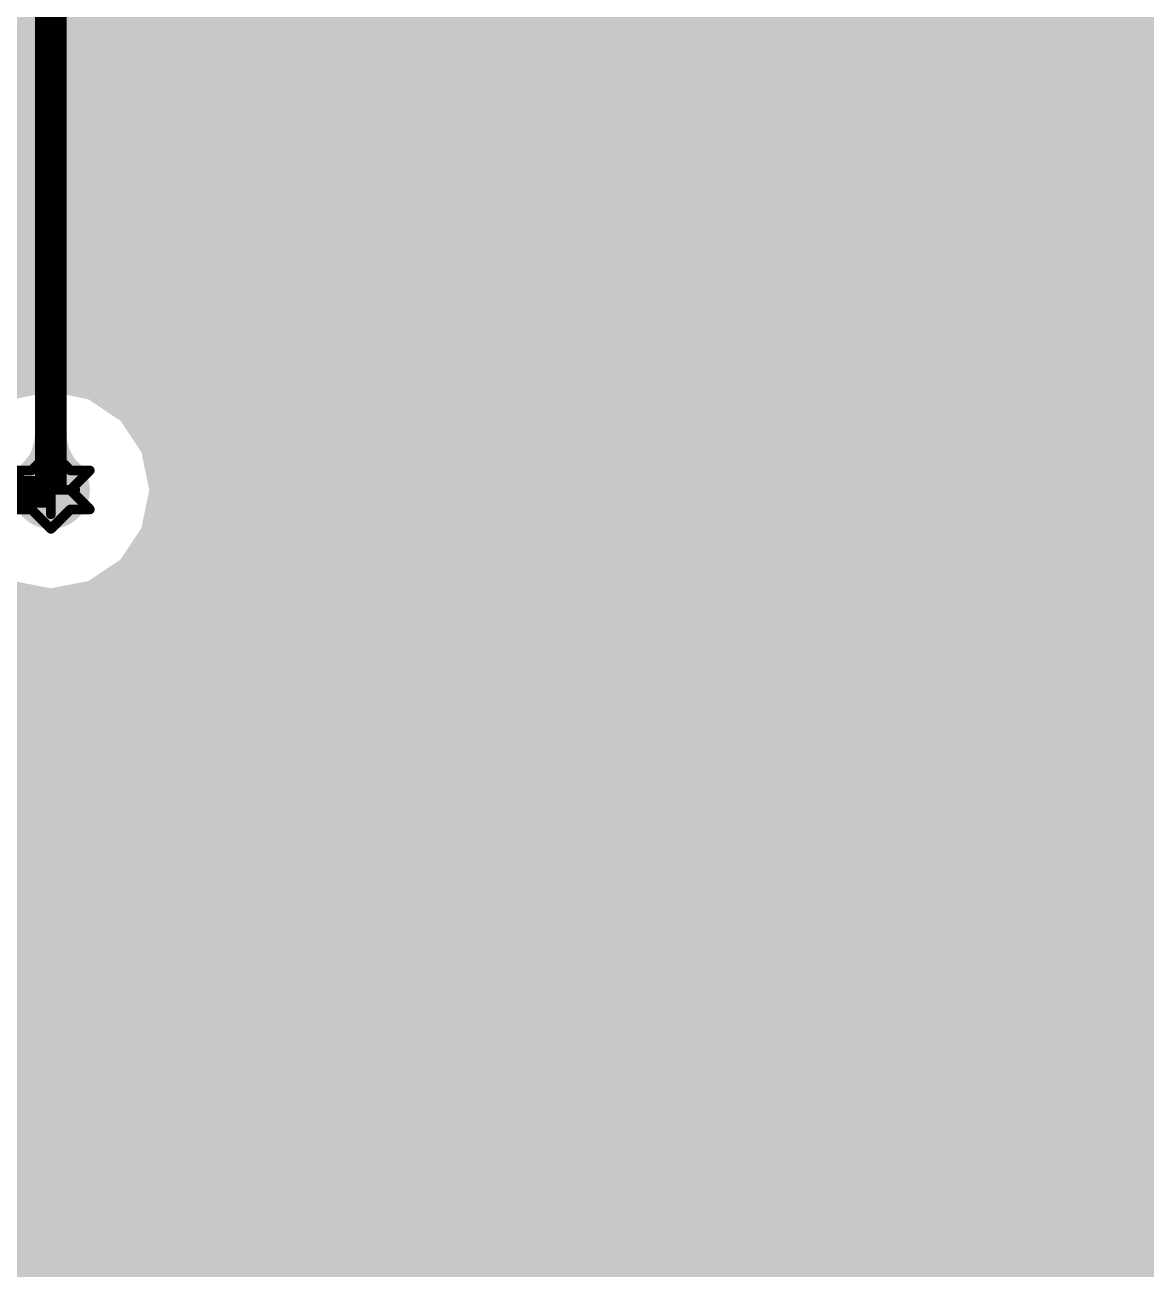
# Model space of a CAD drawing. Header units: millimetres. Extents: x -0.19 to 3.91, y -0.06 to 2.26.
# Drawn here: x 1.9074 to 2.1378, y 0.6715 to 0.9271 of the extents above; entities that cross this region are included whole.
import ezdxf

# ---------------------------------------------------------------- set-up
doc = ezdxf.new("R2010")
doc.units = ezdxf.units.MM
doc.layers.get('0').update_dxf_attribs({"linetype": 'CONTINUOUS', "lineweight": 0})
for name, color, linetype, lineweight in [('PCB_KUR_GBL', 10, 'CONTINUOUS', 0), ('PCB_KUR_GD1', 40, 'CONTINUOUS', 0), ('PCB_KUR_GG1', 56, 'CONTINUOUS', 0), ('PCB_KUR_GTL', 30, 'CONTINUOUS', 0), ('PCB_KUR_GTO', 163, 'CONTINUOUS', 0), ('PCB_KUR_TXT', 254, 'CONTINUOUS', 0)]:
    doc.layers.add(name, color=color, linetype=linetype, lineweight=lineweight)

# ---------------------------------------------------------------- blocks, each defined once
blk = doc.blocks.new('ROUND_16')
h = blk.add_hatch(color=256)
edge = h.paths.add_edge_path(flags=0)
edge.add_arc((0, 0), 0.008, 0, 360)
blk = doc.blocks.new('ROUND_7')
h = blk.add_hatch(color=256)
edge = h.paths.add_edge_path(flags=0)
edge.add_arc((0, 0), 0.00325, 0, 360)
blk = doc.blocks.new('ROUND_25')
h = blk.add_hatch(color=256)
edge = h.paths.add_edge_path(flags=0)
edge.add_arc((0, 0), 0.001, 0, 360)
blk = doc.blocks.new('ROUND_8')
h = blk.add_hatch(color=256)
edge = h.paths.add_edge_path(flags=0)
edge.add_arc((0, 0), 0.005, 0, 360)

msp = doc.modelspace()

# ---------------------------------------------------------------- linework, layer by layer
at = {"layer": 'PCB_KUR_GBL', "lineweight": 211, "const_width": 0.0065}
msp.add_lwpolyline([(1.9128, 0.8316), (1.9128, 1.1602)], dxfattribs=at)
at = {"layer": 'PCB_KUR_GBL'}
for points in [[(1.9233, 0.8483), (1.9233, 1.1602), (2.2638, 0.8483), (2.2638, 1.1602)], [(1.9271, 0.8458), (1.9233, 0.8483), (2.2638, 0.8458), (2.2638, 0.8483)], [(1.9095, 0.8429), (1.9095, 0.8437), (1.916, 0.8429), (1.916, 0.8437)], [(1.9314, 0.8393), (1.9271, 0.8458), (2.2638, 0.8393), (2.2638, 0.8458)], [(1.9091, 0.8407), (1.9093, 0.8414), (1.9164, 0.8407), (1.9162, 0.8414)], [(1.9093, 0.8414), (1.9094, 0.8421), (1.9162, 0.8414), (1.9161, 0.8421)], [(1.9094, 0.8421), (1.9095, 0.8429), (1.9161, 0.8421), (1.916, 0.8429)], [(1.9076, 0.8378), (1.908, 0.8383), (1.9179, 0.8378), (1.9175, 0.8383)], [(1.908, 0.8383), (1.9084, 0.8388), (1.9175, 0.8383), (1.9172, 0.8388)], [(1.9084, 0.8388), (1.9087, 0.8394), (1.9172, 0.8388), (1.9169, 0.8394)], [(1.9087, 0.8394), (1.9089, 0.84), (1.9169, 0.8394), (1.9166, 0.84)], [(1.9089, 0.84), (1.9091, 0.8407), (1.9166, 0.84), (1.9164, 0.8407)], [(1.933, 0.8316), (1.9314, 0.8393), (2.2638, 0.8316), (2.2638, 0.8393)], [(1.9072, 0.8373), (1.9076, 0.8378), (1.9184, 0.8373), (1.9179, 0.8378)], [(1.9072, 0.8373), (1.9072, 0.8373), (1.9072, 0.8373), (1.9184, 0.8373)], [(1.9314, 0.8238), (1.933, 0.8316), (2.2638, 0.8238), (2.2638, 0.8316)], [(1.9271, 0.8173), (1.9314, 0.8238), (2.2638, 0.8173), (2.2638, 0.8238)], [(1.9205, 0.8129), (1.9271, 0.8173), (2.2638, 0.8129), (2.2638, 0.8173)], [(1.1195, 0.8114), (1.1195, 0.8129), (1.9128, 0.8114), (1.905, 0.8129)], [(1.9128, 0.8114), (1.9205, 0.8129), (2.2638, 0.8114), (2.2638, 0.8129)], [(1.1195, 0.8107), (1.1195, 0.8114), (2.2638, 0.8107), (2.2638, 0.8114)], [(1.543, 0.8096), (1.5376, 0.8107), (2.2638, 0.8096), (2.2638, 0.8107)], [(1.5476, 0.8065), (1.543, 0.8096), (2.2638, 0.8065), (2.2638, 0.8096)], [(1.5507, 0.8019), (1.5476, 0.8065), (2.2638, 0.8019), (2.2638, 0.8065)], [(1.5518, 0.7964), (1.5507, 0.8019), (2.2638, 0.7964), (2.2638, 0.8019)], [(1.5518, 0.7893), (1.5518, 0.7964), (2.2638, 0.7893), (2.2638, 0.7964)], [(1.5993, 0.7878), (1.5916, 0.7893), (2.2638, 0.7878), (2.2638, 0.7893)], [(1.6059, 0.7834), (1.5993, 0.7878), (2.2638, 0.7834), (2.2638, 0.7878)], [(1.6103, 0.7769), (1.6059, 0.7834), (2.2638, 0.7769), (2.2638, 0.7834)], [(1.6118, 0.7691), (1.6103, 0.7769), (2.2638, 0.7691), (2.2638, 0.7769)], [(1.6103, 0.7614), (1.6118, 0.7691), (2.2638, 0.7614), (2.2638, 0.7691)], [(1.6059, 0.7549), (1.6103, 0.7614), (2.2638, 0.7549), (2.2638, 0.7614)], [(1.5993, 0.7505), (1.6059, 0.7549), (2.2638, 0.7505), (2.2638, 0.7549)], [(1.5518, 0.7457), (1.5518, 0.7489), (2.2638, 0.7457), (2.2638, 0.7489)], [(1.5916, 0.7489), (1.5993, 0.7505), (2.2638, 0.7489), (2.2638, 0.7505)], [(1.5507, 0.7402), (1.5518, 0.7457), (2.2638, 0.7402), (2.2638, 0.7457)], [(1.5476, 0.7356), (1.5507, 0.7402), (2.2638, 0.7356), (2.2638, 0.7402)], [(1.543, 0.7325), (1.5476, 0.7356), (2.2638, 0.7325), (2.2638, 0.7356)], [(1.2385, 0.6867), (1.2385, 0.7314), (2.2638, 0.6867), (2.2638, 0.7314)], [(1.5376, 0.7314), (1.543, 0.7325), (2.2638, 0.7314), (2.2638, 0.7325)], [(1.2375, 0.6812), (1.2385, 0.6867), (2.2638, 0.6812), (2.2638, 0.6867)], [(1.2344, 0.6766), (1.2375, 0.6812), (2.2638, 0.6766), (2.2638, 0.6812)], [(1.2297, 0.6735), (1.2344, 0.6766), (2.2638, 0.6735), (2.2638, 0.6766)], [(1.13506, 0.6621), (1.12472, 0.6724), (2.2638, 0.6621), (2.2638, 0.6724)], [(1.2243, 0.6724), (1.2297, 0.6735), (2.2638, 0.6724), (2.2638, 0.6735)]]:
    msp.add_solid(points, dxfattribs=at)
at = {"layer": 'PCB_KUR_GD1', "lineweight": 211, "const_width": 0.002}
for points in [[(1.9128, 0.8396), (1.9088, 0.8356)], [(1.9168, 0.8356), (1.9128, 0.8396)], [(1.9088, 0.8356), (1.9048, 0.8356)], [(1.9048, 0.8356), (1.9088, 0.8316)], [(1.9168, 0.8316), (1.9208, 0.8356)], [(1.9208, 0.8356), (1.9168, 0.8356)], [(1.9088, 0.8316), (1.9048, 0.8276)], [(1.9208, 0.8276), (1.9168, 0.8316)], [(1.9048, 0.8276), (1.9088, 0.8276)], [(1.9088, 0.8276), (1.9128, 0.8236)], [(1.9128, 0.8236), (1.9168, 0.8276)], [(1.9168, 0.8276), (1.9208, 0.8276)]]:
    msp.add_lwpolyline(points, dxfattribs=at)
at = {"layer": 'PCB_KUR_GG1', "lineweight": 211, "const_width": 0.002}
for points in [[(1.9128, 0.8266), (1.9128, 0.8366)], [(1.9078, 0.8316), (1.9178, 0.8316)]]:
    msp.add_lwpolyline(points, dxfattribs=at)
at = {"layer": 'PCB_KUR_GTL', "lineweight": 211, "const_width": 0.0065}
msp.add_lwpolyline([(1.865, 0.8312), (1.9128, 0.8312)], dxfattribs=at)
at = {"layer": 'PCB_KUR_GTL'}
for points in [[(1.8073, 0.8708), (1.8073, 0.9809), (2.326, 0.8708), (2.326, 0.9809)], [(1.8899, 0.8697), (1.8844, 0.8708), (2.326, 0.8697), (2.326, 0.8708)], [(1.8945, 0.8667), (1.8899, 0.8697), (2.326, 0.8667), (2.326, 0.8697)], [(1.8976, 0.862), (1.8945, 0.8667), (2.326, 0.862), (2.326, 0.8667)], [(1.8987, 0.8566), (1.8976, 0.862), (2.326, 0.8566), (2.326, 0.862)], [(1.8987, 0.8518), (1.8987, 0.8566), (2.326, 0.8518), (2.326, 0.8566)], [(1.8987, 0.8513), (1.8987, 0.8518), (1.91036, 0.8513), (1.9128, 0.8518)], [(1.90072, 0.8502), (1.8987, 0.8513), (1.905, 0.8502), (1.91036, 0.8513)], [(1.9205, 0.8502), (1.9128, 0.8518), (2.326, 0.8502), (2.326, 0.8518)], [(1.9271, 0.8458), (1.9205, 0.8502), (2.326, 0.8458), (2.326, 0.8502)], [(1.9314, 0.8393), (1.9271, 0.8458), (2.326, 0.8393), (2.326, 0.8458)], [(1.933, 0.8316), (1.9314, 0.8393), (2.326, 0.8316), (2.326, 0.8393)], [(1.9314, 0.8238), (1.933, 0.8316), (2.326, 0.8238), (2.326, 0.8316)], [(1.9271, 0.8173), (1.9314, 0.8238), (2.326, 0.8173), (2.326, 0.8238)], [(1.9205, 0.8129), (1.9271, 0.8173), (2.326, 0.8129), (2.326, 0.8173)], [(1.8987, 0.8118), (1.90072, 0.8129), (1.91073, 0.8118), (1.905, 0.8129)], [(1.9128, 0.8114), (1.9205, 0.8129), (2.326, 0.8114), (2.326, 0.8129)], [(1.8987, 0.8114), (1.8987, 0.8118), (1.9128, 0.8114), (1.91073, 0.8118)], [(1.8987, 0.8058), (1.8987, 0.8114), (2.326, 0.8058), (2.326, 0.8114)], [(1.8976, 0.8003), (1.8987, 0.8058), (2.326, 0.8003), (2.326, 0.8058)], [(1.8945, 0.7957), (1.8976, 0.8003), (2.326, 0.7957), (2.326, 0.8003)], [(1.8899, 0.7926), (1.8945, 0.7957), (2.326, 0.7926), (2.326, 0.7957)], [(1.8844, 0.7915), (1.8899, 0.7926), (2.326, 0.7915), (2.326, 0.7926)], [(1.8195, 0.7872), (1.81991, 0.7915), (2.326, 0.7872), (2.326, 0.7915)], [(1.8227, 0.785), (1.8195, 0.7872), (2.326, 0.785), (2.326, 0.7872)], [(1.8258, 0.7805), (1.8227, 0.785), (2.326, 0.7805), (2.326, 0.785)], [(1.8268, 0.7752), (1.8258, 0.7805), (2.326, 0.7752), (2.326, 0.7805)], [(1.8268, 0.7415), (1.8268, 0.7752), (2.326, 0.7415), (2.326, 0.7752)], [(1.8258, 0.7362), (1.8268, 0.7415), (2.326, 0.7362), (2.326, 0.7415)], [(1.8227, 0.7317), (1.8258, 0.7362), (2.326, 0.7317), (2.326, 0.7362)], [(1.8182, 0.7286), (1.8227, 0.7317), (2.326, 0.7286), (2.326, 0.7317)], [(1.8129, 0.7276), (1.8182, 0.7286), (2.326, 0.7276), (2.326, 0.7286)], [(1.7447, 0.5948), (1.7447, 0.7276), (2.326, 0.5948), (2.326, 0.7276)]]:
    msp.add_solid(points, dxfattribs=at)
at = {"layer": 'PCB_KUR_GTO'}
for points in [[(2.04, 0.8344), (2.04, 0.8456), (2.0955, 0.8344), (2.0955, 0.8456)], [(2.0522, 0.8229), (2.0526, 0.823), (2.0955, 0.8229), (2.0955, 0.823)], [(2.0526, 0.823), (2.0531, 0.8231), (2.0955, 0.823), (2.0955, 0.8231)], [(2.0537, 0.8231), (2.0545, 0.8232), (2.0955, 0.8231), (2.0955, 0.8232)], [(2.0545, 0.8232), (2.0553, 0.8233), (2.0955, 0.8232), (2.0955, 0.8233)], [(2.0553, 0.8233), (2.0562, 0.8235), (2.0955, 0.8233), (2.0955, 0.8235)], [(2.0573, 0.8235), (2.0584, 0.8236), (2.0955, 0.8235), (2.0955, 0.8236)], [(2.0584, 0.8236), (2.0597, 0.8237), (2.0955, 0.8236), (2.0955, 0.8237)], [(2.0597, 0.8237), (2.061, 0.8238), (2.0955, 0.8237), (2.0955, 0.8238)], [(2.0625, 0.8238), (2.0642, 0.8239), (2.0955, 0.8238), (2.0955, 0.8239)], [(2.0642, 0.8239), (2.0642, 0.8239), (2.0955, 0.8239), (2.0658, 0.8239)], [(2.046, 0.8201), (2.0467, 0.8205), (2.0955, 0.8201), (2.0955, 0.8205)], [(2.0467, 0.8205), (2.0475, 0.821), (2.0955, 0.8205), (2.0955, 0.821)], [(2.0475, 0.821), (2.0484, 0.8214), (2.0955, 0.821), (2.0955, 0.8214)], [(2.0484, 0.8214), (2.0494, 0.822), (2.0955, 0.8214), (2.0955, 0.822)], [(2.0494, 0.822), (2.0505, 0.8224), (2.0955, 0.822), (2.0955, 0.8224)], [(2.0505, 0.8224), (2.0517, 0.8228), (2.0955, 0.8224), (2.0955, 0.8228)], [(2.0518, 0.8228), (2.052, 0.8229), (2.0955, 0.8228), (2.0955, 0.8229)], [(2.0436, 0.8177), (2.0445, 0.8187), (2.0955, 0.8177), (2.0955, 0.8187)], [(2.0445, 0.8187), (2.0456, 0.8197), (2.0955, 0.8187), (2.0955, 0.8197)], [(2.0456, 0.8197), (2.0457, 0.8198), (2.0955, 0.8197), (2.0955, 0.8198)], [(2.0457, 0.8198), (2.046, 0.8201), (2.0955, 0.8198), (2.0955, 0.8201)], [(2.0415, 0.8146), (2.042, 0.8155), (2.0955, 0.8146), (2.0955, 0.8155)], [(2.042, 0.8155), (2.0428, 0.8166), (2.0955, 0.8155), (2.0955, 0.8166)], [(2.0428, 0.8166), (2.0436, 0.8177), (2.0955, 0.8166), (2.0955, 0.8177)], [(2.0405, 0.8126), (2.0408, 0.8132), (2.0955, 0.8126), (2.0955, 0.8132)], [(2.0408, 0.8134), (2.0411, 0.8138), (2.0955, 0.8134), (2.0955, 0.8138)], [(2.0408, 0.8133), (2.0408, 0.8134), (2.0955, 0.8133), (2.0955, 0.8134)], [(2.0408, 0.8132), (2.0408, 0.8133), (2.0955, 0.8132), (2.0955, 0.8133)], [(2.0411, 0.8138), (2.0415, 0.8146), (2.0955, 0.8138), (2.0955, 0.8146)], [(2.03977, 0.8098), (2.03995, 0.8105), (2.0513, 0.8098), (2.0523, 0.8105)], [(2.03995, 0.8105), (2.0401, 0.8111), (2.0523, 0.8105), (2.0532, 0.8111)], [(2.0401, 0.8111), (2.0402, 0.8115), (2.0532, 0.8111), (2.0541, 0.8115)], [(2.0402, 0.8115), (2.04027, 0.8118), (2.0541, 0.8115), (2.0549, 0.8118)], [(2.04027, 0.8118), (2.04033, 0.8121), (2.0549, 0.8118), (2.0555, 0.8121)], [(2.04033, 0.8121), (2.04036, 0.8122), (2.0555, 0.8121), (2.0559, 0.8122)], [(2.04036, 0.8122), (2.04038, 0.8123), (2.0561, 0.8122), (2.0565, 0.8123)], [(2.04036, 0.8122), (2.04036, 0.8122), (2.0559, 0.8122), (2.0561, 0.8122)], [(2.04038, 0.8123), (2.0404, 0.8124), (2.0565, 0.8123), (2.057, 0.8124)], [(2.0404, 0.8124), (2.04045, 0.8125), (2.0577, 0.8124), (2.0584, 0.8125)], [(2.0404, 0.8124), (2.0404, 0.8124), (2.057, 0.8124), (2.0577, 0.8124)], [(2.04045, 0.8125), (2.0405, 0.8126), (2.0584, 0.8125), (2.0599, 0.8126)], [(2.0394, 0.8075), (2.03944, 0.8078), (2.0498, 0.8075), (2.0499, 0.8078)], [(2.03944, 0.8078), (2.03953, 0.8084), (2.0499, 0.8078), (2.0502, 0.8084)], [(2.03953, 0.8084), (2.03958, 0.8087), (2.0502, 0.8084), (2.0505, 0.8087)], [(2.03958, 0.8087), (2.03961, 0.8089), (2.0505, 0.8087), (2.0505, 0.8089)], [(2.03961, 0.8089), (2.0397, 0.8095), (2.0505, 0.8089), (2.05103, 0.8095)], [(2.0397, 0.8095), (2.03977, 0.8098), (2.05103, 0.8095), (2.0513, 0.8098)], [(2.0392, 0.8056), (2.03922, 0.8058), (2.04915, 0.8056), (2.0492, 0.8058)], [(2.0392, 0.8047), (2.0392, 0.8056), (2.04895, 0.8047), (2.04915, 0.8056)], [(2.03922, 0.8058), (2.03934, 0.8069), (2.0492, 0.8058), (2.0496, 0.8069)], [(2.03934, 0.8069), (2.0394, 0.8075), (2.0496, 0.8069), (2.0498, 0.8075)], [(2.039, 0.8024), (2.0391, 0.8031), (2.04856, 0.8024), (2.0486, 0.8031)], [(2.0391, 0.8038), (2.03918, 0.8045), (2.04875, 0.8038), (2.0489, 0.8045)], [(2.0391, 0.8031), (2.0391, 0.8038), (2.0486, 0.8031), (2.04875, 0.8038)], [(2.03918, 0.8045), (2.0392, 0.8047), (2.0489, 0.8045), (2.04895, 0.8047)], [(2.039, 0.8014), (2.039, 0.8024), (2.0485, 0.8014), (2.04856, 0.8024)], [(2.039, 0.8011), (2.039, 0.8014), (2.0485, 0.8011), (2.0485, 0.8014)], [(2.03902, 0.8006), (2.039, 0.8011), (2.0485, 0.8006), (2.0485, 0.8011)], [(2.03906, 0.7998), (2.03902, 0.8006), (2.0486, 0.7998), (2.0485, 0.8006)], [(2.0391, 0.7988), (2.03906, 0.7998), (2.0488, 0.7988), (2.0486, 0.7998)], [(2.03916, 0.7976), (2.0391, 0.7988), (2.049, 0.7976), (2.0488, 0.7988)], [(2.0392, 0.7967), (2.03916, 0.7976), (2.04925, 0.7967), (2.049, 0.7976)], [(2.03924, 0.7965), (2.0392, 0.7967), (2.0493, 0.7965), (2.04925, 0.7967)], [(2.03951, 0.7953), (2.03924, 0.7965), (2.0498, 0.7953), (2.0493, 0.7965)], [(2.0396, 0.7949), (2.03951, 0.7953), (2.05008, 0.7949), (2.0498, 0.7953)], [(2.03971, 0.7943), (2.0396, 0.7949), (2.0505, 0.7943), (2.05008, 0.7949)], [(2.03973, 0.7942), (2.03971, 0.7943), (2.0505, 0.7942), (2.0505, 0.7943)], [(2.03979, 0.7939), (2.03973, 0.7942), (2.0508, 0.7939), (2.0505, 0.7942)], [(2.03986, 0.7935), (2.03979, 0.7939), (2.0512, 0.7935), (2.0508, 0.7939)], [(2.0399, 0.7933), (2.03986, 0.7935), (2.0514, 0.7933), (2.0512, 0.7935)], [(2.03995, 0.793), (2.0399, 0.7933), (2.0517, 0.793), (2.0514, 0.7933)], [(2.04, 0.7927), (2.03995, 0.793), (2.05218, 0.7927), (2.0517, 0.793)], [(2.04003, 0.7925), (2.04, 0.7927), (2.0525, 0.7925), (2.05218, 0.7927)], [(2.0401, 0.7921), (2.04003, 0.7925), (2.0533, 0.7921), (2.0525, 0.7925)], [(2.04026, 0.7917), (2.0401, 0.7921), (2.0541, 0.7917), (2.0533, 0.7921)], [(2.0403, 0.7916), (2.04026, 0.7917), (2.05447, 0.7916), (2.0541, 0.7917)], [(2.04035, 0.7914), (2.0403, 0.7916), (2.0552, 0.7914), (2.05447, 0.7916)], [(2.04038, 0.7913), (2.04035, 0.7914), (2.0557, 0.7913), (2.0553, 0.7914)], [(2.04035, 0.7914), (2.04035, 0.7914), (2.0553, 0.7914), (2.0552, 0.7914)], [(2.0404, 0.7912), (2.04038, 0.7913), (2.0565, 0.7912), (2.0557, 0.7913)], [(2.04043, 0.7911), (2.0404, 0.7912), (2.0574, 0.7911), (2.0565, 0.7912)], [(2.04045, 0.791), (2.04043, 0.7911), (2.0588, 0.791), (2.0581, 0.7911)], [(2.04043, 0.7911), (2.04043, 0.7911), (2.0581, 0.7911), (2.0574, 0.7911)], [(2.04048, 0.7909), (2.04045, 0.791), (2.0604, 0.7909), (2.0596, 0.791)], [(2.0405, 0.7908), (2.04048, 0.7909), (2.0624, 0.7908), (2.0613, 0.7909)], [(2.0406, 0.7906), (2.0405, 0.7908), (2.0955, 0.7906), (2.0955, 0.7908)], [(2.0405, 0.7908), (2.0405, 0.7908), (2.0955, 0.7908), (2.0647, 0.7908)], [(2.0407, 0.7905), (2.0406, 0.7906), (2.0955, 0.7905), (2.0955, 0.7906)], [(2.0407, 0.7904), (2.0407, 0.7905), (2.0955, 0.7904), (2.0955, 0.7905)], [(2.0413, 0.789), (2.0407, 0.7904), (2.0955, 0.789), (2.0955, 0.7904)], [(2.0421, 0.7877), (2.0413, 0.789), (2.0955, 0.7877), (2.0955, 0.789)], [(2.0428, 0.7866), (2.0421, 0.7877), (2.0955, 0.7866), (2.0955, 0.7877)], [(2.0436, 0.7856), (2.0428, 0.7866), (2.0955, 0.7856), (2.0955, 0.7866)], [(2.0442, 0.7849), (2.0436, 0.7856), (2.0955, 0.7849), (2.0955, 0.7856)], [(2.0447, 0.7844), (2.0442, 0.7849), (2.0955, 0.7844), (2.0955, 0.7849)], [(2.045, 0.784), (2.0447, 0.7844), (2.0955, 0.784), (2.0955, 0.7844)], [(2.0463, 0.7831), (2.0452, 0.784), (2.0955, 0.7831), (2.0955, 0.784)], [(2.0475, 0.7824), (2.0463, 0.7831), (2.0955, 0.7824), (2.0955, 0.7831)], [(2.0486, 0.7818), (2.0475, 0.7824), (2.0955, 0.7818), (2.0955, 0.7824)], [(2.0497, 0.7813), (2.0486, 0.7818), (2.0955, 0.7813), (2.0955, 0.7818)], [(2.0507, 0.781), (2.0497, 0.7813), (2.0955, 0.781), (2.0955, 0.7813)], [(2.0515, 0.7808), (2.0507, 0.781), (2.0955, 0.7808), (2.0955, 0.781)], [(2.0517, 0.7807), (2.0515, 0.7808), (2.0955, 0.7807), (2.0955, 0.7808)], [(2.0521, 0.7806), (2.052, 0.7807), (2.0955, 0.7806), (2.0955, 0.7807)], [(2.053, 0.7804), (2.0521, 0.7806), (2.0955, 0.7804), (2.0955, 0.7806)], [(2.054, 0.7803), (2.053, 0.7804), (2.0955, 0.7803), (2.0955, 0.7804)], [(2.055, 0.7801), (2.054, 0.7803), (2.0955, 0.7801), (2.0955, 0.7803)], [(2.0561, 0.78), (2.055, 0.7801), (2.0955, 0.78), (2.0955, 0.7801)], [(2.0585, 0.7799), (2.0561, 0.78), (2.0955, 0.7799), (2.0955, 0.78)], [(2.0608, 0.7797), (2.0585, 0.7799), (2.0955, 0.7797), (2.0955, 0.7799)], [(2.0638, 0.7796), (2.0629, 0.7797), (2.0955, 0.7796), (2.0955, 0.7797)], [(2.0512, 0.7622), (2.0512, 0.772), (2.07481, 0.7622), (2.0604, 0.772)], [(2.0512, 0.7493), (2.0512, 0.7622), (2.0605, 0.7493), (2.0605, 0.7622)], [(2.0795, 0.7493), (2.0605, 0.7622), (2.09379, 0.7493), (2.07481, 0.7622)], [(2.04, 0.748), (2.04, 0.7493), (2.0957, 0.748), (2.09379, 0.7493)], [(2.04, 0.739), (2.04, 0.748), (2.0957, 0.739), (2.0957, 0.748)], [(2.0512, 0.7321), (2.0512, 0.739), (2.0605, 0.7321), (2.0605, 0.739)], [(2.0549, 0.6836), (2.0549, 0.7045), (2.0655, 0.6836), (2.0655, 0.7045)]]:
    msp.add_solid(points, dxfattribs=at)

# ---------------------------------------------------------------- block references
at = {"layer": 'PCB_KUR_GBL'}
for name in ['ROUND_16', 'ROUND_7']:
    msp.add_blockref(name, (1.9128, 0.8316), dxfattribs=at)
at = {"layer": 'PCB_KUR_GD1'}
for p in [(1.9128, 0.8396), (1.9088, 0.8356), (1.9168, 0.8356), (1.9208, 0.8356), (1.9088, 0.8316), (1.9168, 0.8316), (1.9088, 0.8276), (1.9168, 0.8276), (1.9208, 0.8276), (1.9128, 0.8236), (1.9128, 0.8236)]:
    msp.add_blockref('ROUND_25', p, dxfattribs=at)
at = {"layer": 'PCB_KUR_GG1'}
for p in [(1.9128, 0.8366), (1.9078, 0.8316), (1.9178, 0.8316), (1.9128, 0.8266)]:
    msp.add_blockref('ROUND_25', p, dxfattribs=at)
at = {"layer": 'PCB_KUR_GTL'}
for name, p in [('ROUND_16', (1.9128, 0.8316)), ('ROUND_7', (1.9128, 0.8312))]:
    msp.add_blockref(name, p, dxfattribs=at)
at = {"layer": 'PCB_KUR_TXT'}
msp.add_blockref('ROUND_8', (1.9128, 0.8316), dxfattribs=at)

doc.saveas('drawing.dxf')
